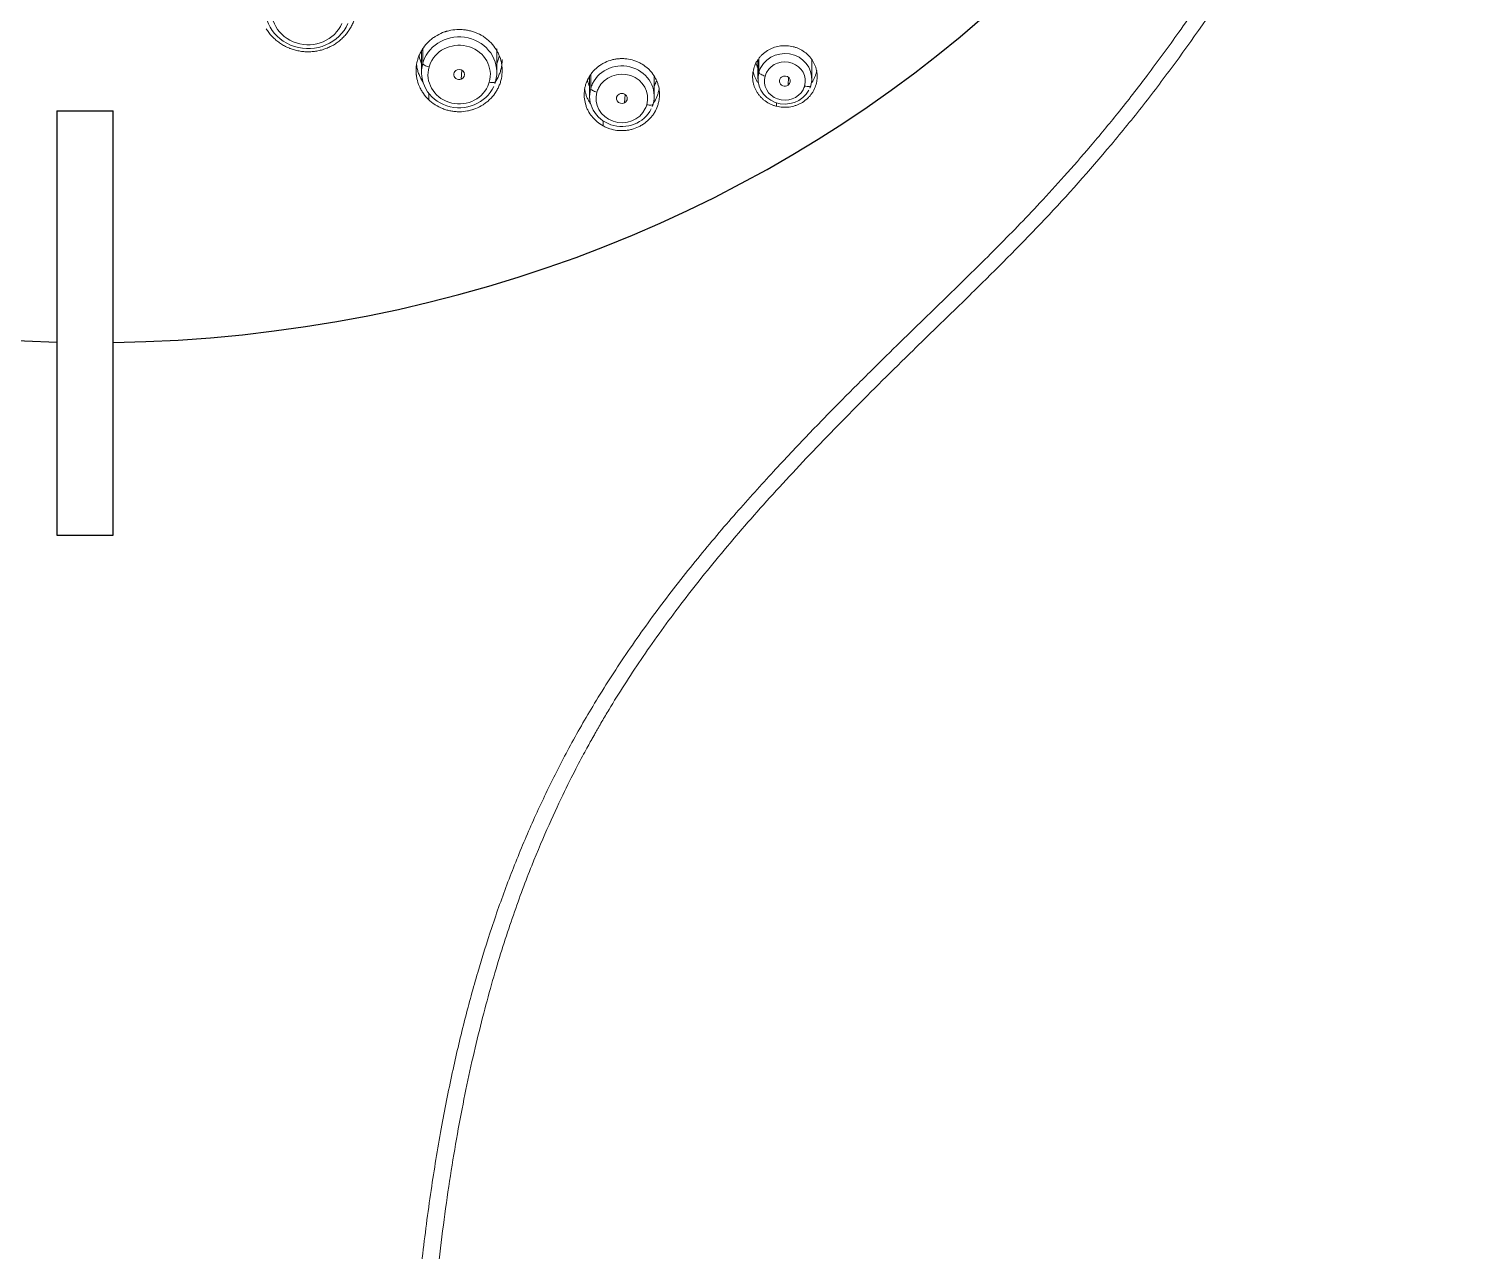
# Model space of a CAD drawing. Extents: x 3349 to 5808, y -3 to 827.
# Drawn here: x 3865.8 to 3919.8, y 453.3 to 498.8 of the extents above; entities that cross this region are included whole.
import ezdxf

# ---------------------------------------------------------------- set-up
doc = ezdxf.new("R2010")
doc.units = 0
doc.header["$LTSCALE"] = 4
doc.header["$MEASUREMENT"] = 0
doc.layers.get('0').update_dxf_attribs({"linetype": 'CONTINUOUS'})
doc.layers.add('1', color=7, linetype='CONTINUOUS')

msp = doc.modelspace()

# ---------------------------------------------------------------- linework, layer by layer
at = {"ltscale": 0.5}
for p, q in [((3866.806, 495.72), (3866.806, 479.94)), ((3866.806, 495.72), (3868.894, 495.72)), ((3868.894, 479.94), (3868.894, 495.72)), ((3866.806, 479.94), (3868.894, 479.94))]:
    msp.add_line(p, q, dxfattribs=at)
at = {"color": 7, "ltscale": 0.5}
msp.add_ellipse((3868.108, 529.628), major_axis=(-47.422, 0), ratio=0.896694, start_param=1.587359, end_param=7.826525, dxfattribs=at)
at = {"layer": '1', "color": 7, "linetype": 'Continuous', "lineweight": 18}
for p, q in [((3880.36, 497.924), (3880.36, 497.153)), ((3883.16, 497.153), (3883.16, 498.028)), ((3892.872, 497.607), (3892.872, 496.912)), ((3894.872, 496.912), (3894.872, 497.621)), ((3886.611, 496.978), (3886.611, 496.265)), ((3889.011, 496.265), (3889.011, 496.981))]:
    msp.add_line(p, q, dxfattribs=at)
at = {"layer": '1', "color": 7, "linetype": 'Continuous', "lineweight": 13}
for p, q in [((3880.408, 498.033), (3880.408, 497.493)), ((3881.86, 497.234), (3881.837, 496.897)), ((3892.906, 497.65), (3892.906, 497.155)), ((3886.651, 497.055), (3886.651, 496.557)), ((3894.003, 496.972), (3893.993, 496.681)), ((3880.629, 496.378), (3880.629, 496.135)), ((3887.933, 496.332), (3887.911, 496.02)), ((3893.561, 496.019), (3893.561, 495.89)), ((3887.111, 495.349), (3887.111, 495.163))]:
    msp.add_line(p, q, dxfattribs=at)
at = {"layer": '1', "color": 7, "linetype": 'Continuous', "lineweight": 18}
for centre, major_axis, ratio, start_param, end_param in [((3876.145, 499.538), (-1.6, 0), 0.939693, 6.021386, 9.035007), ((3881.76, 497.153), (-1.4, 0), 0.939693, 2.879793, 5.875133), ((3881.76, 498.028), (1.52, 0), 0.939693, 5.883189, 6.095246), ((3893.872, 496.912), (-1, 0), 0.939693, 2.879793, 5.816631), ((3881.76, 497.153), (-1.4, 0), 0.939693, 6.021386, 9.016725), ((3881.76, 498.028), (1.52, 0), 0.939693, 3.332559, 3.541622), ((3881.76, 497.071), (-0.2, 0), 0.939794, 5.105793, 8.247386), ((3881.76, 497.071), (-0.2, 0), 0.939794, 1.964201, 5.105793), ((3887.811, 496.265), (-1.2, 0), 0.939693, 2.879793, 5.850757), ((3893.872, 497.788), (1.123, 0), 0.939693, 3.399988, 3.614353), ((3887.811, 497.14), (1.32, 0), 0.939693, 3.377245, 3.571336), ((3887.811, 497.14), (1.32, 0), 0.939693, 5.853458, 6.021386), ((3893.872, 496.912), (-1, 0), 0.939693, 6.021386, 8.958224), ((3893.871, 496.83), (-0.2, 0.001), 0.939839, 5.371482, 8.513075), ((3893.871, 496.83), (-0.2, 0.001), 0.939839, 2.22989, 5.371482), ((3887.811, 496.265), (-1.2, 0), 0.939693, 6.021386, 8.99235), ((3887.81, 496.183), (-0.2, 0), 0.939854, 5.238228, 8.37982), ((3887.81, 496.183), (-0.2, 0), 0.939854, 2.096635, 5.238228)]:
    msp.add_ellipse(centre, major_axis=major_axis, ratio=ratio, start_param=start_param, end_param=end_param, dxfattribs=at)
at = {"layer": '1', "color": 7, "linetype": 'Continuous', "lineweight": 13}
for centre, major_axis, ratio, start_param, end_param in [((3876.145, 499.456), (-1.36, 0), 0.939693, 6.021386, 9.035007), ((3881.76, 497.071), (-1.16, 0), 0.939693, 2.879793, 5.875133), ((3881.76, 497.153), (-1.4, 0), 0.939693, 5.875133, 6.021386), ((3880.64, 497.435), (-0.231, 0.066), 0.330366, 0.093925, 1.664722), ((3881.76, 497.071), (-1.16, 0), 0.939693, 6.021386, 9.016725), ((3881.76, 497.071), (-1.16, 0), 0.939693, 5.875133, 6.021386), ((3893.872, 496.912), (-1, 0), 0.939693, 5.816631, 6.021386), ((3893.872, 496.83), (-0.76, 0), 0.939693, 2.879793, 5.816631), ((3881.76, 497.071), (-1.16, 0), 0.939693, 2.73354, 2.879793), ((3882.881, 496.871), (0.231, -0.066), 0.330366, 4.806314, 6.377111), ((3887.811, 496.265), (-1.2, 0), 0.939693, 5.850757, 6.021386), ((3887.811, 496.183), (-0.96, 0), 0.939693, 2.879793, 5.850757), ((3893.138, 497.097), (-0.231, 0.066), 0.330366, 0.093925, 1.664722), ((3893.872, 496.83), (-0.76, 0), 0.939693, 6.021386, 8.958224), ((3893.872, 496.83), (-0.76, 0), 0.939693, 5.816631, 6.021386), ((3886.883, 496.498), (-0.231, 0.066), 0.330366, 0.093925, 1.664722), ((3887.811, 496.183), (-0.96, 0), 0.939693, 6.021386, 8.99235), ((3887.811, 496.183), (-0.96, 0), 0.939693, 5.850757, 6.021386), ((3893.872, 496.83), (-0.76, 0), 0.939693, 2.675039, 2.879793), ((3894.606, 496.727), (0.231, -0.066), 0.330366, 4.806314, 6.377111), ((3887.811, 496.183), (-0.96, 0), 0.939693, 2.709164, 2.879793), ((3888.738, 496.031), (0.231, -0.066), 0.330366, 4.806314, 6.377111)]:
    msp.add_ellipse(centre, major_axis=major_axis, ratio=ratio, start_param=start_param, end_param=end_param, dxfattribs=at)
at = {"layer": '1', "color": 7, "linetype": 'Continuous', "lineweight": 18}
for points, knots in [([(3867.787, 577.688), (3866.647, 577.688), (3865.515, 577.653), (3863.272, 577.515), (3862.162, 577.412), (3858.869, 577.008), (3856.725, 576.611), (3852.571, 575.59), (3850.561, 574.967), (3847.66, 573.886), (3846.713, 573.501), (3844.859, 572.687), (3843.952, 572.258), (3841.296, 570.908), (3839.611, 569.926), (3836.42, 567.83), (3834.915, 566.716), (3832.091, 564.386), (3830.771, 563.17), (3828.317, 560.663), (3827.183, 559.372), (3825.096, 556.742), (3824.143, 555.404), (3822.412, 552.702), (3821.632, 551.339), (3820.237, 548.61), (3819.622, 547.243), (3818.545, 544.523), (3818.083, 543.17), (3817.299, 540.493), (3816.978, 539.169), (3816.461, 536.563), (3816.264, 535.281), (3815.98, 532.77), (3815.892, 531.541), (3815.811, 529.142), (3815.818, 527.973), (3815.916, 525.699), (3816.007, 524.595), (3816.256, 522.458), (3816.414, 521.425), (3816.785, 519.431), (3816.998, 518.47), (3817.466, 516.623), (3817.722, 515.737), (3818.261, 514.038), (3818.545, 513.225), (3819.13, 511.673), (3819.431, 510.933), (3820.04, 509.523), (3820.348, 508.854), (3820.961, 507.583), (3821.267, 506.982), (3821.868, 505.845), (3822.163, 505.31), (3822.737, 504.302), (3823.015, 503.83), (3823.547, 502.945), (3823.802, 502.533), (3824.284, 501.767), (3824.511, 501.413), (3825.146, 500.434), (3825.509, 499.894), (3825.951, 499.247), (3826.081, 499.059), (3826.25, 498.816), (3826.302, 498.742), (3826.373, 498.641), (3826.407, 498.593), (3826.444, 498.541), (3826.461, 498.516), (3826.47, 498.504), (3826.474, 498.498), (3826.476, 498.495), (3826.477, 498.494), (3826.477, 498.493), (3826.478, 498.493), (3826.478, 498.492), (3826.478, 498.492), (3826.478, 498.492), (3826.478, 498.492), (3826.478, 498.492), (3827.078, 497.644), (3827.7, 496.803), (3828.999, 495.145), (3829.675, 494.328), (3830.726, 493.122), (3831.082, 492.724), (3831.807, 491.933), (3832.175, 491.541), (3833.296, 490.377), (3834.063, 489.615), (3835.223, 488.48), (3835.611, 488.103), (3836.388, 487.348), (3836.776, 486.97), (3837.939, 485.83), (3838.712, 485.064), (3840.242, 483.506), (3840.999, 482.715), (3842.486, 481.1), (3843.217, 480.275), (3844.636, 478.582), (3845.326, 477.714), (3846.647, 475.926), (3847.279, 475.006), (3848.171, 473.584), (3848.459, 473.103), (3849.014, 472.126), (3849.281, 471.631), (3850.053, 470.124), (3850.528, 469.093), (3851.177, 467.513), (3851.383, 466.981), (3851.774, 465.906), (3851.96, 465.363), (3852.487, 463.722), (3852.799, 462.61), (3853.355, 460.359), (3853.598, 459.219), (3854.023, 456.919), (3854.205, 455.759), (3854.521, 453.422), (3854.655, 452.245), (3854.885, 449.88), (3854.982, 448.691), (3855.086, 447.198), (3855.109, 446.862), (3855.131, 446.52), (3855.133, 446.478), (3855.134, 446.469), (3855.134, 446.464), (3855.135, 446.449), (3855.137, 446.42), (3855.144, 446.313), (3855.159, 446.059), (3855.211, 445.197), (3855.253, 444.404), (3855.346, 442.48), (3855.397, 432.158), (3855.485, 429.491), (3855.52, 428.132), (3855.58, 425.364), (3855.605, 423.955), (3855.646, 421.087), (3855.664, 419.628), (3855.695, 416.66), (3855.708, 415.152), (3855.73, 412.085), (3855.74, 410.527), (3855.749, 408.746), (3855.75, 408.523), (3855.751, 408.297), (3855.751, 408.269), (3855.751, 408.264), (3855.751, 408.262), (3855.751, 408.258), (3855.751, 408.249), (3855.751, 408.224), (3855.752, 408.14), (3855.753, 407.942), (3855.756, 407.275), (3855.758, 406.676), (3855.764, 405.252), (3855.767, 404.322), (3855.775, 401.586), (3855.779, 399.837), (3855.785, 396.489), (3855.787, 394.889), (3855.791, 390.315), (3855.792, 387.565), (3855.793, 382.663), (3855.793, 380.511), (3855.793, 378.658)], [0, 0, 0, 0, 0.007812, 0.007812, 0.015625, 0.015625, 0.03125, 0.03125, 0.046875, 0.046875, 0.054687, 0.054687, 0.0625, 0.0625, 0.078125, 0.078125, 0.09375, 0.09375, 0.109375, 0.109375, 0.125, 0.125, 0.140625, 0.140625, 0.15625, 0.15625, 0.171875, 0.171875, 0.1875, 0.1875, 0.203125, 0.203125, 0.21875, 0.21875, 0.234375, 0.234375, 0.25, 0.25, 0.265625, 0.265625, 0.28125, 0.28125, 0.296875, 0.296875, 0.3125, 0.3125, 0.328125, 0.328125, 0.34375, 0.34375, 0.359375, 0.359375, 0.375, 0.375, 0.390625, 0.390625, 0.40625, 0.40625, 0.421875, 0.421875, 0.4375, 0.4375, 0.46875, 0.46875, 0.484375, 0.484375, 0.492187, 0.492187, 0.496094, 0.498047, 0.499023, 0.499512, 0.499756, 0.499878, 0.499939, 0.499969, 0.499985, 0.499992, 0.499996, 0.499998, 0.499998, 0.5, 0.5, 0.515625, 0.515625, 0.53125, 0.53125, 0.539062, 0.539062, 0.546875, 0.546875, 0.5625, 0.5625, 0.570312, 0.570312, 0.578125, 0.578125, 0.59375, 0.59375, 0.609375, 0.609375, 0.625, 0.625, 0.640625, 0.640625, 0.65625, 0.65625, 0.664062, 0.664062, 0.671875, 0.671875, 0.6875, 0.6875, 0.695312, 0.695312, 0.703125, 0.703125, 0.71875, 0.71875, 0.734375, 0.734375, 0.75, 0.75, 0.765625, 0.765625, 0.78125, 0.78125, 0.785156, 0.785645, 0.785706, 0.785706, 0.785767, 0.785767, 0.785889, 0.786133, 0.787109, 0.789062, 0.796875, 0.796875, 0.8125, 0.8125, 0.828125, 0.828125, 0.84375, 0.84375, 0.859375, 0.859375, 0.875, 0.875, 0.890625, 0.890625, 0.892578, 0.892822, 0.892853, 0.892853, 0.892868, 0.892868, 0.892883, 0.892944, 0.893066, 0.893555, 0.894531, 0.898437, 0.898437, 0.90625, 0.90625, 0.921875, 0.921875, 0.9375, 0.9375, 0.96875, 0.96875, 1, 1, 1, 1]), ([(3867.787, 577.688), (3869.502, 577.688), (3871.193, 577.608), (3874.515, 577.302), (3876.146, 577.076), (3879.333, 576.491), (3880.891, 576.133), (3883.922, 575.297), (3885.396, 574.821), (3888.251, 573.765), (3889.632, 573.185), (3892.297, 571.937), (3893.58, 571.269), (3896.045, 569.858), (3897.227, 569.116), (3899.488, 567.571), (3900.566, 566.768), (3902.62, 565.114), (3903.595, 564.264), (3905.444, 562.528), (3906.318, 561.642), (3907.966, 559.846), (3908.74, 558.936), (3910.192, 557.102), (3910.87, 556.178), (3912.136, 554.326), (3912.723, 553.398), (3913.812, 551.548), (3914.314, 550.625), (3915.697, 547.875), (3916.459, 546.066), (3917.71, 542.54), (3918.2, 540.822), (3918.768, 538.337), (3918.929, 537.524), (3919.204, 535.934), (3919.317, 535.158), (3919.501, 533.645), (3919.571, 532.909), (3919.677, 531.481), (3919.711, 530.788), (3919.75, 529.449), (3919.754, 528.802), (3919.737, 527.556), (3919.716, 526.955), (3919.624, 525.222), (3919.524, 524.157), (3919.281, 522.2), (3919.138, 521.309), (3918.841, 519.697), (3918.686, 518.977), (3918.463, 518.023), (3918.389, 517.726), (3918.283, 517.311), (3918.231, 517.112), (3918.173, 516.893), (3918.144, 516.787), (3918.13, 516.735), (3918.123, 516.709), (3918.119, 516.696), (3918.117, 516.689), (3918.117, 516.686), (3918.116, 516.685), (3918.116, 516.684), (3918.116, 516.683), (3918.116, 516.683), (3918.116, 516.683), (3918.116, 516.683), (3918.116, 516.683), (3917.701, 515.17), (3917.216, 513.701), (3916.135, 510.864), (3915.54, 509.496), (3914.583, 507.517), (3914.253, 506.87), (3913.574, 505.598), (3913.226, 504.974), (3912.159, 503.134), (3911.421, 501.952), (3909.922, 499.663), (3909.16, 498.559), (3907.993, 496.969), (3907.6, 496.451), (3906.805, 495.438), (3906.404, 494.943), (3905.189, 493.493), (3904.367, 492.572), (3902.713, 490.816), (3901.88, 489.982), (3900.649, 488.772), (3900.242, 488.376), (3899.437, 487.594), (3899.04, 487.208), (3897.866, 486.061), (3897.109, 485.312), (3895.654, 483.839), (3894.955, 483.115), (3893.621, 481.688), (3892.986, 480.986), (3891.784, 479.603), (3891.218, 478.922), (3890.154, 477.584), (3889.657, 476.926), (3888.73, 475.635), (3888.301, 475.001), (3887.706, 474.072), (3887.516, 473.766), (3887.242, 473.311), (3887.153, 473.161), (3887.022, 472.937), (3886.957, 472.825), (3886.883, 472.695), (3886.846, 472.63), (3886.828, 472.598), (3886.819, 472.582), (3886.814, 472.574), (3886.812, 472.57), (3886.811, 472.568), (3886.81, 472.567), (3886.81, 472.566), (3886.81, 472.566), (3886.809, 472.566), (3886.807, 472.562), (3886.781, 472.515), (3886.68, 472.335), (3886.605, 472.201), (3886.411, 471.845), (3886.292, 471.623), (3886.013, 471.086), (3885.853, 470.772), (3885.501, 470.049), (3885.308, 469.639), (3884.899, 468.722), (3884.682, 468.213), (3884.235, 467.094), (3884.006, 466.484), (3883.546, 465.157), (3883.315, 464.442), (3882.863, 462.905), (3882.642, 462.083), (3882.221, 460.335), (3882.02, 459.409), (3881.646, 457.448), (3881.473, 456.413), (3881.158, 454.235), (3881.016, 453.091), (3880.763, 450.695), (3880.653, 449.444), (3880.459, 446.838), (3880.377, 445.484), (3880.237, 442.674), (3880.178, 432.206), (3880.106, 429.948), (3880.084, 429.183), (3880.054, 428.017), (3880.044, 427.625), (3880.031, 427.032), (3880.024, 426.734), (3880.017, 426.385), (3880.013, 426.21), (3880.012, 426.123), (3880.011, 426.079), (3880.01, 426.057), (3880.01, 426.046), (3880.01, 426.04), (3880.01, 426.038), (3880.01, 426.036), (3880.01, 426.036), (3880.01, 426.035), (3880.01, 426.035), (3879.99, 425.043), (3879.97, 423.928), (3879.943, 422.074), (3879.934, 421.426), (3879.917, 420.071), (3879.909, 419.363), (3879.893, 417.887), (3879.885, 417.118), (3879.871, 415.518), (3879.864, 414.686), (3879.845, 412.095), (3879.833, 410.239), (3879.814, 406.286), (3879.807, 404.187), (3879.795, 399.741), (3879.791, 397.393), (3879.787, 393.692), (3879.786, 392.429), (3879.784, 389.84), (3879.783, 388.515), (3879.782, 384.449), (3879.782, 381.615), (3879.782, 378.658)], [0, 0, 0, 0, 0.0125, 0.0125, 0.025, 0.025, 0.0375, 0.0375, 0.05, 0.05, 0.0625, 0.0625, 0.075, 0.075, 0.0875, 0.0875, 0.1, 0.1, 0.1125, 0.1125, 0.125, 0.125, 0.1375, 0.1375, 0.15, 0.15, 0.1625, 0.1625, 0.175, 0.175, 0.2, 0.2, 0.225, 0.225, 0.2375, 0.2375, 0.25, 0.25, 0.2625, 0.2625, 0.275, 0.275, 0.2875, 0.2875, 0.3, 0.3, 0.325, 0.325, 0.35, 0.35, 0.375, 0.375, 0.3875, 0.3875, 0.39375, 0.396875, 0.398437, 0.399219, 0.399609, 0.399805, 0.399902, 0.399951, 0.399976, 0.399988, 0.399994, 0.399997, 0.399998, 0.399998, 0.4, 0.4, 0.4125, 0.4125, 0.425, 0.425, 0.43125, 0.43125, 0.4375, 0.4375, 0.45, 0.45, 0.4625, 0.4625, 0.46875, 0.46875, 0.475, 0.475, 0.4875, 0.4875, 0.5, 0.5, 0.50625, 0.50625, 0.5125, 0.5125, 0.525, 0.525, 0.5375, 0.5375, 0.55, 0.55, 0.5625, 0.5625, 0.575, 0.575, 0.5875, 0.5875, 0.59375, 0.59375, 0.596875, 0.596875, 0.598437, 0.599219, 0.599609, 0.599805, 0.599902, 0.599951, 0.599976, 0.599988, 0.599994, 0.599997, 0.599997, 0.6, 0.6, 0.6125, 0.6125, 0.625, 0.625, 0.6375, 0.6375, 0.65, 0.65, 0.6625, 0.6625, 0.675, 0.675, 0.6875, 0.6875, 0.7, 0.7, 0.7125, 0.7125, 0.725, 0.725, 0.7375, 0.7375, 0.75, 0.75, 0.7625, 0.7625, 0.775, 0.775, 0.7875, 0.7875, 0.79375, 0.79375, 0.796875, 0.796875, 0.798437, 0.799219, 0.799609, 0.799805, 0.799902, 0.799951, 0.799976, 0.799988, 0.799994, 0.799997, 0.799998, 0.799998, 0.8, 0.8, 0.825, 0.825, 0.8375, 0.8375, 0.85, 0.85, 0.8625, 0.8625, 0.875, 0.875, 0.9, 0.9, 0.925, 0.925, 0.95, 0.95, 0.9625, 0.9625, 0.975, 0.975, 1, 1, 1, 1]), ([(3874.586, 498.775), (3874.616, 498.726), (3874.68, 498.631), (3874.789, 498.5), (3874.871, 498.419), (3874.936, 498.362), (3874.958, 498.343), (3875.003, 498.306), (3875.026, 498.288), (3875.096, 498.237), (3875.193, 498.173), (3875.295, 498.119), (3875.374, 498.082), (3875.415, 498.064), (3875.456, 498.048), (3875.483, 498.037), (3875.497, 498.032), (3875.566, 498.007), (3875.679, 497.973), (3875.851, 497.937), (3875.967, 497.924), (3876.056, 497.919), (3876.086, 497.918), (3876.145, 497.917), (3876.175, 497.917), (3876.263, 497.92), (3876.38, 497.929), (3876.496, 497.949), (3876.582, 497.969), (3876.61, 497.976), (3876.667, 497.991), (3876.696, 498), (3876.78, 498.027), (3876.889, 498.069), (3877.046, 498.145), (3877.145, 498.206), (3877.217, 498.256), (3877.241, 498.273), (3877.287, 498.308), (3877.31, 498.326), (3877.376, 498.382), (3877.46, 498.46), (3877.536, 498.545), (3877.59, 498.612), (3877.608, 498.635), (3877.633, 498.67), (3877.641, 498.682), (3877.658, 498.705), (3877.698, 498.765), (3877.762, 498.875), (3877.832, 499.029), (3877.868, 499.136), (3877.891, 499.218), (3877.898, 499.246), (3877.911, 499.301), (3877.916, 499.328), (3877.93, 499.411), (3877.944, 499.522), (3877.946, 499.634), (3877.943, 499.718), (3877.941, 499.746), (3877.937, 499.803), (3877.933, 499.831), (3877.922, 499.914), (3877.901, 500.024), (3877.869, 500.132), (3877.841, 500.211), (3877.831, 500.238), (3877.809, 500.29), (3877.797, 500.316), (3877.761, 500.393), (3877.733, 500.443), (3877.704, 500.492)], [0, 0, 0, 0, 0.03125, 0.0625, 0.09375, 0.09375, 0.109375, 0.109375, 0.125, 0.125, 0.15625, 0.1875, 0.1875, 0.203125, 0.210937, 0.210937, 0.21875, 0.21875, 0.25, 0.28125, 0.3125, 0.3125, 0.328125, 0.328125, 0.34375, 0.34375, 0.375, 0.40625, 0.40625, 0.421875, 0.421875, 0.4375, 0.4375, 0.46875, 0.5, 0.53125, 0.53125, 0.546875, 0.546875, 0.5625, 0.5625, 0.59375, 0.625, 0.625, 0.640625, 0.640625, 0.648437, 0.648437, 0.65625, 0.6875, 0.71875, 0.75, 0.75, 0.765625, 0.765625, 0.78125, 0.78125, 0.8125, 0.84375, 0.84375, 0.859375, 0.859375, 0.875, 0.875, 0.90625, 0.9375, 0.9375, 0.953125, 0.953125, 0.96875, 0.96875, 1, 1, 1, 1]), ([(3880.629, 496.135), (3880.554, 496.206), (3880.488, 496.283), (3880.401, 496.408), (3880.374, 496.451), (3880.337, 496.517), (3880.325, 496.54), (3880.303, 496.585), (3880.292, 496.608), (3880.242, 496.724), (3880.212, 496.819), (3880.186, 496.942), (3880.179, 496.979), (3880.174, 497.016), (3880.171, 497.041), (3880.169, 497.054), (3880.163, 497.116), (3880.16, 497.166), (3880.16, 497.316), (3880.17, 497.415), (3880.196, 497.538), (3880.202, 497.563), (3880.214, 497.612), (3880.221, 497.636), (3880.244, 497.708), (3880.279, 497.802), (3880.324, 497.892), (3880.361, 497.958), (3880.373, 497.98), (3880.4, 498.023), (3880.415, 498.044), (3880.488, 498.149), (3880.554, 498.226), (3880.664, 498.332), (3880.703, 498.365), (3880.764, 498.413), (3880.785, 498.429), (3880.827, 498.459), (3880.849, 498.473), (3880.957, 498.543), (3881.049, 498.59), (3881.17, 498.638), (3881.195, 498.647), (3881.232, 498.66), (3881.244, 498.664), (3881.269, 498.672), (3881.332, 498.691), (3881.396, 498.706), (3881.549, 498.736), (3881.653, 498.746), (3881.785, 498.746), (3881.811, 498.746), (3881.864, 498.743), (3881.89, 498.742), (3881.968, 498.734), (3882.071, 498.72), (3882.173, 498.696), (3882.248, 498.675), (3882.273, 498.667), (3882.323, 498.65), (3882.347, 498.641), (3882.469, 498.593), (3882.561, 498.547), (3882.669, 498.478), (3882.691, 498.463), (3882.733, 498.434), (3882.754, 498.418), (3882.815, 498.37), (3882.854, 498.337), (3882.892, 498.301)], [0, 0, 0, 0, 0.0625, 0.0625, 0.09375, 0.09375, 0.109375, 0.109375, 0.125, 0.125, 0.1875, 0.1875, 0.203125, 0.210937, 0.210937, 0.21875, 0.21875, 0.25, 0.25, 0.3125, 0.3125, 0.328125, 0.328125, 0.34375, 0.34375, 0.375, 0.40625, 0.40625, 0.421875, 0.421875, 0.4375, 0.4375, 0.5, 0.5, 0.53125, 0.53125, 0.546875, 0.546875, 0.5625, 0.5625, 0.625, 0.625, 0.640625, 0.640625, 0.648437, 0.648437, 0.65625, 0.6875, 0.6875, 0.75, 0.75, 0.765625, 0.765625, 0.78125, 0.78125, 0.8125, 0.84375, 0.84375, 0.859375, 0.859375, 0.875, 0.875, 0.9375, 0.9375, 0.953125, 0.953125, 0.96875, 0.96875, 1, 1, 1, 1]), ([(3882.892, 498.301), (3882.966, 498.23), (3883.033, 498.153), (3883.119, 498.029), (3883.146, 497.986), (3883.183, 497.92), (3883.195, 497.897), (3883.218, 497.852), (3883.229, 497.829), (3883.279, 497.713), (3883.309, 497.618), (3883.334, 497.496), (3883.341, 497.459), (3883.347, 497.422), (3883.35, 497.397), (3883.351, 497.384), (3883.358, 497.321), (3883.36, 497.271), (3883.36, 497.122), (3883.35, 497.023), (3883.325, 496.899), (3883.319, 496.875), (3883.306, 496.826), (3883.299, 496.802), (3883.276, 496.73), (3883.241, 496.636), (3883.197, 496.545), (3883.16, 496.479), (3883.147, 496.457), (3883.12, 496.414), (3883.106, 496.393), (3883.033, 496.288), (3882.967, 496.21), (3882.856, 496.104), (3882.817, 496.07), (3882.756, 496.022), (3882.736, 496.007), (3882.693, 495.976), (3882.672, 495.962), (3882.563, 495.892), (3882.471, 495.845), (3882.35, 495.796), (3882.326, 495.787), (3882.289, 495.774), (3882.276, 495.77), (3882.251, 495.762), (3882.188, 495.743), (3882.125, 495.728), (3881.971, 495.698), (3881.868, 495.688), (3881.736, 495.687), (3881.709, 495.688), (3881.657, 495.69), (3881.631, 495.692), (3881.552, 495.699), (3881.449, 495.714), (3881.348, 495.738), (3881.272, 495.759), (3881.247, 495.767), (3881.198, 495.784), (3881.173, 495.793), (3881.052, 495.841), (3880.96, 495.888), (3880.851, 495.957), (3880.83, 495.972), (3880.787, 496.002), (3880.767, 496.017), (3880.705, 496.065), (3880.666, 496.099), (3880.629, 496.135)], [0, 0, 0, 0, 0.0625, 0.0625, 0.09375, 0.09375, 0.109375, 0.109375, 0.125, 0.125, 0.1875, 0.1875, 0.203125, 0.210937, 0.210937, 0.21875, 0.21875, 0.25, 0.25, 0.3125, 0.3125, 0.328125, 0.328125, 0.34375, 0.34375, 0.375, 0.40625, 0.40625, 0.421875, 0.421875, 0.4375, 0.4375, 0.5, 0.5, 0.53125, 0.53125, 0.546875, 0.546875, 0.5625, 0.5625, 0.625, 0.625, 0.640625, 0.640625, 0.648438, 0.648438, 0.65625, 0.6875, 0.6875, 0.75, 0.75, 0.765625, 0.765625, 0.78125, 0.78125, 0.8125, 0.84375, 0.84375, 0.859375, 0.859375, 0.875, 0.875, 0.9375, 0.9375, 0.953125, 0.953125, 0.96875, 0.96875, 1, 1, 1, 1]), ([(3894.182, 498.106), (3894.106, 498.125), (3894.028, 498.137), (3893.911, 498.144), (3893.872, 498.145), (3893.813, 498.143), (3893.793, 498.142), (3893.754, 498.139), (3893.734, 498.137), (3893.637, 498.124), (3893.56, 498.107), (3893.468, 498.077), (3893.449, 498.07), (3893.412, 498.056), (3893.394, 498.049), (3893.34, 498.025), (3893.305, 498.008), (3893.204, 497.952), (3893.14, 497.908), (3893.066, 497.846), (3893.051, 497.833), (3893.023, 497.807), (3893.009, 497.793), (3892.969, 497.752), (3892.918, 497.695), (3892.874, 497.634), (3892.843, 497.586), (3892.833, 497.57), (3892.813, 497.537), (3892.804, 497.52), (3892.761, 497.436), (3892.733, 497.366), (3892.703, 497.257), (3892.694, 497.221), (3892.685, 497.165), (3892.682, 497.146), (3892.677, 497.109), (3892.676, 497.09), (3892.669, 496.997), (3892.672, 496.922), (3892.684, 496.829), (3892.687, 496.81), (3892.694, 496.773), (3892.698, 496.755), (3892.712, 496.7), (3892.723, 496.664), (3892.76, 496.558), (3892.792, 496.49), (3892.842, 496.408), (3892.852, 496.392), (3892.873, 496.36), (3892.907, 496.314), (3892.967, 496.24), (3893.022, 496.187), (3893.079, 496.135), (3893.109, 496.111), (3893.203, 496.042), (3893.269, 496.003), (3893.375, 495.953), (3893.411, 495.938), (3893.485, 495.912), (3893.523, 495.9), (3893.561, 495.89)], [0, 0, 0, 0, 0.0625, 0.0625, 0.09375, 0.09375, 0.109375, 0.109375, 0.125, 0.125, 0.1875, 0.1875, 0.203125, 0.203125, 0.21875, 0.21875, 0.25, 0.25, 0.3125, 0.3125, 0.328125, 0.328125, 0.34375, 0.34375, 0.375, 0.40625, 0.40625, 0.421875, 0.421875, 0.4375, 0.4375, 0.5, 0.5, 0.53125, 0.53125, 0.546875, 0.546875, 0.5625, 0.5625, 0.625, 0.625, 0.640625, 0.640625, 0.65625, 0.65625, 0.6875, 0.6875, 0.75, 0.75, 0.765625, 0.765625, 0.78125, 0.8125, 0.84375, 0.84375, 0.875, 0.875, 0.9375, 0.9375, 0.96875, 0.96875, 1, 1, 1, 1]), ([(3893.561, 495.89), (3893.638, 495.871), (3893.715, 495.859), (3893.832, 495.852), (3893.871, 495.852), (3893.93, 495.854), (3893.95, 495.855), (3893.99, 495.858), (3894.009, 495.86), (3894.107, 495.873), (3894.183, 495.89), (3894.276, 495.92), (3894.294, 495.927), (3894.331, 495.941), (3894.349, 495.948), (3894.403, 495.972), (3894.438, 495.989), (3894.54, 496.046), (3894.603, 496.089), (3894.678, 496.152), (3894.692, 496.165), (3894.721, 496.191), (3894.734, 496.204), (3894.775, 496.246), (3894.825, 496.303), (3894.87, 496.364), (3894.901, 496.412), (3894.911, 496.428), (3894.93, 496.461), (3894.939, 496.478), (3894.983, 496.563), (3895.01, 496.633), (3895.041, 496.741), (3895.049, 496.778), (3895.059, 496.834), (3895.062, 496.853), (3895.066, 496.89), (3895.068, 496.909), (3895.074, 497.002), (3895.072, 497.077), (3895.059, 497.17), (3895.056, 497.188), (3895.049, 497.225), (3895.045, 497.244), (3895.032, 497.299), (3895.021, 497.335), (3894.983, 497.44), (3894.951, 497.508), (3894.902, 497.59), (3894.891, 497.606), (3894.87, 497.638), (3894.837, 497.684), (3894.776, 497.757), (3894.722, 497.811), (3894.664, 497.862), (3894.634, 497.886), (3894.54, 497.955), (3894.474, 497.994), (3894.386, 498.035), (3894.368, 498.043), (3894.332, 498.058), (3894.314, 498.065), (3894.258, 498.085), (3894.221, 498.096), (3894.182, 498.106)], [0, 0, 0, 0, 0.0625, 0.0625, 0.09375, 0.09375, 0.109375, 0.109375, 0.125, 0.125, 0.1875, 0.1875, 0.203125, 0.203125, 0.21875, 0.21875, 0.25, 0.25, 0.3125, 0.3125, 0.328125, 0.328125, 0.34375, 0.34375, 0.375, 0.40625, 0.40625, 0.421875, 0.421875, 0.4375, 0.4375, 0.5, 0.5, 0.53125, 0.53125, 0.546875, 0.546875, 0.5625, 0.5625, 0.625, 0.625, 0.640625, 0.640625, 0.65625, 0.65625, 0.6875, 0.6875, 0.75, 0.75, 0.765625, 0.765625, 0.78125, 0.8125, 0.84375, 0.84375, 0.875, 0.875, 0.9375, 0.9375, 0.953125, 0.953125, 0.96875, 0.96875, 1, 1, 1, 1]), ([(3880.172, 497.442), (3880.177, 497.404), (3880.183, 497.366), (3880.201, 497.279), (3880.214, 497.23), (3880.236, 497.158), (3880.245, 497.134), (3880.262, 497.086), (3880.272, 497.063), (3880.317, 496.957), (3880.36, 496.878), (3880.41, 496.803)], [0, 0, 0, 0, 0.168628, 0.168628, 0.388626, 0.388626, 0.498625, 0.498625, 0.608624, 0.608624, 1, 1, 1, 1]), ([(3883.092, 496.781), (3883.15, 496.864), (3883.198, 496.952), (3883.248, 497.068), (3883.258, 497.091), (3883.276, 497.139), (3883.284, 497.163), (3883.307, 497.235), (3883.319, 497.284), (3883.34, 497.382), (3883.347, 497.431), (3883.355, 497.506), (3883.357, 497.531), (3883.36, 497.582), (3883.36, 497.607), (3883.36, 497.632)], [0, 0, 0, 0, 0.331745, 0.331745, 0.41533, 0.41533, 0.498914, 0.498914, 0.666082, 0.666082, 0.83325, 0.83325, 0.916834, 0.916834, 1, 1, 1, 1]), ([(3887.111, 495.163), (3887.03, 495.207), (3886.956, 495.258), (3886.853, 495.345), (3886.82, 495.375), (3886.773, 495.423), (3886.758, 495.439), (3886.728, 495.473), (3886.714, 495.49), (3886.644, 495.577), (3886.596, 495.651), (3886.545, 495.75), (3886.535, 495.769), (3886.517, 495.81), (3886.508, 495.83), (3886.484, 495.892), (3886.47, 495.934), (3886.435, 496.061), (3886.42, 496.147), (3886.412, 496.256), (3886.411, 496.279), (3886.41, 496.323), (3886.411, 496.345), (3886.413, 496.41), (3886.42, 496.497), (3886.436, 496.583), (3886.452, 496.647), (3886.458, 496.668), (3886.47, 496.711), (3886.477, 496.732), (3886.514, 496.836), (3886.552, 496.916), (3886.62, 497.029), (3886.645, 497.066), (3886.685, 497.12), (3886.699, 497.138), (3886.727, 497.172), (3886.742, 497.189), (3886.818, 497.272), (3886.884, 497.331), (3886.975, 497.398), (3886.993, 497.411), (3887.031, 497.436), (3887.051, 497.449), (3887.109, 497.484), (3887.149, 497.505), (3887.272, 497.563), (3887.357, 497.594), (3887.469, 497.623), (3887.491, 497.628), (3887.536, 497.638), (3887.559, 497.642), (3887.626, 497.653), (3887.717, 497.663), (3887.809, 497.665), (3887.877, 497.663), (3887.9, 497.662), (3887.947, 497.658), (3887.969, 497.656), (3888.083, 497.642), (3888.172, 497.622), (3888.281, 497.588), (3888.302, 497.58), (3888.345, 497.564), (3888.366, 497.556), (3888.429, 497.528), (3888.47, 497.508), (3888.511, 497.486)], [0, 0, 0, 0, 0.0625, 0.0625, 0.09375, 0.09375, 0.109375, 0.109375, 0.125, 0.125, 0.1875, 0.1875, 0.203125, 0.203125, 0.21875, 0.21875, 0.25, 0.25, 0.3125, 0.3125, 0.328125, 0.328125, 0.34375, 0.34375, 0.375, 0.40625, 0.40625, 0.421875, 0.421875, 0.4375, 0.4375, 0.5, 0.5, 0.53125, 0.53125, 0.546875, 0.546875, 0.5625, 0.5625, 0.625, 0.625, 0.640625, 0.640625, 0.65625, 0.65625, 0.6875, 0.6875, 0.75, 0.75, 0.765625, 0.765625, 0.78125, 0.78125, 0.8125, 0.84375, 0.84375, 0.859375, 0.859375, 0.875, 0.875, 0.9375, 0.9375, 0.953125, 0.953125, 0.96875, 0.96875, 1, 1, 1, 1]), ([(3888.511, 497.486), (3888.591, 497.442), (3888.665, 497.392), (3888.768, 497.306), (3888.801, 497.275), (3888.848, 497.227), (3888.863, 497.211), (3888.893, 497.177), (3888.908, 497.16), (3888.977, 497.074), (3889.025, 497), (3889.076, 496.902), (3889.086, 496.882), (3889.104, 496.842), (3889.113, 496.821), (3889.137, 496.759), (3889.151, 496.718), (3889.186, 496.591), (3889.201, 496.505), (3889.209, 496.395), (3889.21, 496.373), (3889.211, 496.329), (3889.211, 496.307), (3889.208, 496.242), (3889.201, 496.155), (3889.185, 496.069), (3889.169, 496.005), (3889.163, 495.983), (3889.151, 495.941), (3889.144, 495.92), (3889.107, 495.815), (3889.069, 495.736), (3889.001, 495.622), (3888.976, 495.585), (3888.936, 495.531), (3888.922, 495.513), (3888.893, 495.479), (3888.879, 495.462), (3888.803, 495.379), (3888.737, 495.319), (3888.646, 495.252), (3888.628, 495.239), (3888.59, 495.214), (3888.57, 495.201), (3888.512, 495.166), (3888.472, 495.145), (3888.349, 495.086), (3888.264, 495.055), (3888.152, 495.026), (3888.13, 495.021), (3888.085, 495.011), (3888.062, 495.007), (3887.995, 494.996), (3887.904, 494.986), (3887.813, 494.984), (3887.744, 494.986), (3887.721, 494.987), (3887.675, 494.991), (3887.652, 494.993), (3887.538, 495.007), (3887.449, 495.027), (3887.34, 495.061), (3887.319, 495.069), (3887.276, 495.085), (3887.255, 495.094), (3887.192, 495.121), (3887.151, 495.141), (3887.111, 495.163)], [0, 0, 0, 0, 0.0625, 0.0625, 0.09375, 0.09375, 0.109375, 0.109375, 0.125, 0.125, 0.1875, 0.1875, 0.203125, 0.203125, 0.21875, 0.21875, 0.25, 0.25, 0.3125, 0.3125, 0.328125, 0.328125, 0.34375, 0.34375, 0.375, 0.40625, 0.40625, 0.421875, 0.421875, 0.4375, 0.4375, 0.5, 0.5, 0.53125, 0.53125, 0.546875, 0.546875, 0.5625, 0.5625, 0.625, 0.625, 0.640625, 0.640625, 0.65625, 0.65625, 0.6875, 0.6875, 0.75, 0.75, 0.765625, 0.765625, 0.78125, 0.78125, 0.8125, 0.84375, 0.84375, 0.859375, 0.859375, 0.875, 0.875, 0.9375, 0.9375, 0.953125, 0.953125, 0.96875, 0.96875, 1, 1, 1, 1]), ([(3892.693, 497.19), (3892.696, 497.175), (3892.699, 497.16), (3892.712, 497.108), (3892.723, 497.072), (3892.76, 496.965), (3892.792, 496.897), (3892.842, 496.814), (3892.852, 496.798), (3892.872, 496.769), (3892.881, 496.755), (3892.891, 496.742)], [0, 0, 0, 0, 0.092747, 0.092747, 0.323747, 0.323747, 0.785748, 0.785748, 0.901248, 0.901248, 1, 1, 1, 1]), ([(3894.874, 496.78), (3894.88, 496.788), (3894.885, 496.797), (3894.901, 496.821), (3894.911, 496.837), (3894.93, 496.87), (3894.939, 496.887), (3894.965, 496.938), (3894.981, 496.973), (3895.008, 497.043), (3895.02, 497.079), (3895.04, 497.149), (3895.048, 497.184), (3895.054, 497.218)], [0, 0, 0, 0, 0.061373, 0.061373, 0.180775, 0.180775, 0.300178, 0.300178, 0.538984, 0.538984, 0.77779, 0.77779, 1, 1, 1, 1]), ([(3886.428, 496.521), (3886.435, 496.476), (3886.445, 496.43), (3886.464, 496.364), (3886.47, 496.343), (3886.485, 496.301), (3886.492, 496.28), (3886.516, 496.218), (3886.534, 496.178), (3886.575, 496.099), (3886.597, 496.061), (3886.633, 496.005), (3886.645, 495.987), (3886.658, 495.969)], [0, 0, 0, 0, 0.231777, 0.231777, 0.341885, 0.341885, 0.451993, 0.451993, 0.672208, 0.672208, 0.892424, 0.892424, 1, 1, 1, 1]), ([(3889.194, 496.536), (3889.189, 496.503), (3889.182, 496.47), (3889.169, 496.415), (3889.163, 496.394), (3889.151, 496.351), (3889.144, 496.33), (3889.107, 496.225), (3889.069, 496.145), (3889.014, 496.052), (3889.004, 496.036), (3888.994, 496.021)], [0, 0, 0, 0, 0.183576, 0.183576, 0.302936, 0.302936, 0.422297, 0.422297, 0.899738, 0.899738, 1, 1, 1, 1])]:
    msp.add_open_spline(points, degree=3, knots=knots, dxfattribs=at)
at = {"layer": '1', "color": 7, "linetype": 'Continuous', "lineweight": 13}
for points, knots in [([(3856.243, 378.657), (3856.244, 379.076), (3856.252, 381.175), (3856.263, 384.79), (3856.276, 389.37), (3856.285, 393.539), (3856.29, 397.344), (3856.293, 400.81), (3856.292, 403.96), (3856.288, 406.866), (3856.282, 409.65), (3856.272, 412.425), (3856.258, 415.229), (3856.24, 418.032), (3856.216, 420.829), (3856.185, 423.701), (3856.138, 426.779), (3856.065, 430.144), (3855.948, 442.769), (3855.768, 446.455), (3855.513, 449.996), (3855.185, 453.245), (3854.787, 456.167), (3854.327, 458.792), (3853.814, 461.149), (3853.262, 463.259), (3852.683, 465.152), (3852.076, 466.884), (3851.421, 468.532), (3850.696, 470.153), (3849.897, 471.749), (3849.031, 473.299), (3848.087, 474.822), (3847.026, 476.381), (3845.799, 478.03), (3844.402, 479.759), (3842.891, 481.494), (3841.363, 483.145), (3839.903, 484.653), (3838.553, 486.005), (3837.32, 487.217), (3836.199, 488.305), (3835.186, 489.289), (3834.272, 490.188), (3833.435, 491.027), (3832.645, 491.844), (3831.866, 492.678), (3831.067, 493.564), (3830.229, 494.533), (3829.346, 495.6), (3828.427, 496.77), (3827.474, 498.051), (3826.48, 499.46), (3825.431, 501.025), (3824.316, 502.772), (3823.142, 504.733), (3821.946, 506.915), (3820.809, 509.247), (3819.817, 511.573), (3819.017, 513.744), (3818.397, 515.693), (3817.922, 517.432), (3817.558, 518.988), (3817.281, 520.381), (3817.071, 521.631), (3816.911, 522.763), (3816.788, 523.81), (3816.693, 524.815), (3816.62, 525.831), (3816.567, 526.918), (3816.538, 528.124), (3816.545, 529.466), (3816.596, 530.887), (3816.691, 532.29), (3816.82, 533.604), (3816.974, 534.833), (3817.155, 536.029), (3817.373, 537.249), (3817.641, 538.54), (3817.974, 539.935), (3818.39, 541.453), (3818.908, 543.103), (3819.546, 544.888), (3820.332, 546.817), (3821.297, 548.901), (3822.484, 551.153), (3823.943, 553.58), (3825.735, 556.181), (3827.909, 558.912), (3830.445, 561.646), (3833.204, 564.194), (3835.985, 566.405), (3838.636, 568.238), (3841.105, 569.737), (3843.392, 570.968), (3845.505, 571.98), (3847.449, 572.811), (3849.233, 573.496), (3850.879, 574.065), (3852.406, 574.54), (3853.82, 574.936), (3855.123, 575.264), (3856.318, 575.536), (3857.414, 575.76), (3858.419, 575.945), (3859.34, 576.097), (3860.183, 576.222), (3860.955, 576.325), (3861.66, 576.409), (3862.305, 576.478), (3862.896, 576.535), (3863.437, 576.58), (3863.932, 576.618), (3864.386, 576.648), (3864.801, 576.672), (3865.18, 576.691), (3865.524, 576.707), (3865.837, 576.719), (3866.12, 576.728), (3866.377, 576.735), (3866.608, 576.741), (3866.815, 576.745), (3866.999, 576.748), (3867.166, 576.75), (3867.323, 576.751), (3867.478, 576.752), (3867.632, 576.753), (3867.735, 576.753), (3867.787, 576.753)], [0, 0, 0, 0, 0.005332, 0.026657, 0.045928, 0.063518, 0.079622, 0.09428, 0.107542, 0.119646, 0.131211, 0.142915, 0.154909, 0.166846, 0.178543, 0.190457, 0.203359, 0.217671, 0.233236, 0.249287, 0.264578, 0.278367, 0.2908, 0.302077, 0.312278, 0.321501, 0.329846, 0.3375, 0.344906, 0.35249, 0.3602, 0.367734, 0.375218, 0.383151, 0.391929, 0.401614, 0.411732, 0.421533, 0.43059, 0.438792, 0.446183, 0.452884, 0.458958, 0.464444, 0.469493, 0.474346, 0.479239, 0.484381, 0.489946, 0.496016, 0.502549, 0.509528, 0.51707, 0.525338, 0.53446, 0.544553, 0.555725, 0.567644, 0.579257, 0.589655, 0.598767, 0.606828, 0.613996, 0.620369, 0.626055, 0.631169, 0.635861, 0.640339, 0.644857, 0.64969, 0.655098, 0.661237, 0.667901, 0.67441, 0.680321, 0.685819, 0.691204, 0.696728, 0.702624, 0.709068, 0.716154, 0.723922, 0.732423, 0.741735, 0.751978, 0.7633, 0.77586, 0.789833, 0.805359, 0.822162, 0.839063, 0.854695, 0.868637, 0.881052, 0.892202, 0.902275, 0.911323, 0.919459, 0.926876, 0.933712, 0.93999, 0.945713, 0.950929, 0.955689, 0.960034, 0.964003, 0.967625, 0.970931, 0.973947, 0.976701, 0.979221, 0.981527, 0.983638, 0.98557, 0.987336, 0.988946, 0.99041, 0.991737, 0.992939, 0.994031, 0.995018, 0.995896, 0.996668, 0.997366, 0.998029, 0.998682, 0.999334, 1, 1, 1, 1]), ([(3867.787, 576.753), (3867.839, 576.753), (3867.944, 576.753), (3868.103, 576.752), (3868.262, 576.751), (3868.418, 576.75), (3868.572, 576.748), (3868.731, 576.745), (3868.896, 576.742), (3869.076, 576.738), (3869.273, 576.733), (3869.49, 576.727), (3869.728, 576.719), (3869.987, 576.709), (3870.268, 576.697), (3870.572, 576.683), (3870.903, 576.665), (3871.262, 576.643), (3871.65, 576.617), (3872.069, 576.586), (3872.522, 576.548), (3873.009, 576.504), (3873.534, 576.451), (3874.099, 576.388), (3874.708, 576.313), (3875.365, 576.226), (3876.072, 576.122), (3876.834, 575.999), (3877.656, 575.854), (3878.54, 575.684), (3879.492, 575.483), (3880.516, 575.248), (3881.615, 574.971), (3882.796, 574.646), (3884.064, 574.265), (3885.422, 573.819), (3886.87, 573.298), (3888.41, 572.692), (3890.046, 571.985), (3891.792, 571.157), (3893.662, 570.181), (3895.66, 569.029), (3897.784, 567.668), (3900.034, 566.058), (3902.409, 564.146), (3904.892, 561.871), (3907.403, 559.219), (3909.774, 556.288), (3911.836, 553.284), (3913.515, 550.406), (3914.835, 547.754), (3915.859, 545.344), (3916.652, 543.165), (3917.263, 541.197), (3917.735, 539.413), (3918.097, 537.793), (3918.372, 536.324), (3918.581, 534.986), (3918.74, 533.74), (3918.862, 532.525), (3918.954, 531.295), (3919.012, 530.061), (3919.036, 528.873), (3919.03, 527.757), (3918.998, 526.674), (3918.938, 525.542), (3918.839, 524.301), (3918.687, 522.917), (3918.468, 521.373), (3918.159, 519.649), (3917.73, 517.717), (3917.143, 515.551), (3916.354, 513.136), (3915.33, 510.51), (3914.08, 507.79), (3912.679, 505.149), (3911.238, 502.728), (3909.859, 500.585), (3908.581, 498.715), (3907.398, 497.094), (3906.296, 495.68), (3905.263, 494.432), (3904.294, 493.321), (3903.387, 492.329), (3902.537, 491.434), (3901.719, 490.602), (3900.9, 489.79), (3900.048, 488.956), (3899.133, 488.069), (3898.142, 487.106), (3897.075, 486.057), (3895.933, 484.915), (3894.71, 483.663), (3893.403, 482.278), (3892.022, 480.745), (3890.601, 479.067), (3889.197, 477.276), (3887.892, 475.442), (3886.752, 473.657), (3885.795, 471.97), (3884.974, 470.352), (3884.237, 468.727), (3883.566, 467.064), (3882.968, 465.379), (3882.437, 463.678), (3881.955, 461.916), (3881.508, 460.025), (3881.094, 457.952), (3880.717, 455.67), (3880.384, 453.151), (3880.099, 450.368), (3879.862, 447.29), (3879.675, 443.895), (3879.538, 431.207), (3879.447, 427.41), (3879.39, 423.727), (3879.354, 420.348), (3879.33, 417.295), (3879.312, 414.439), (3879.3, 411.634), (3879.291, 408.816), (3879.285, 406.009), (3879.283, 403.23), (3879.283, 400.422), (3879.285, 397.478), (3879.289, 394.309), (3879.296, 390.868), (3879.305, 387.133), (3879.317, 383.087), (3879.327, 380.227), (3879.332, 378.713), (3879.332, 378.657)], [0, 0, 0, 0, 0.000652, 0.001351, 0.002027, 0.002681, 0.003337, 0.004003, 0.0047, 0.005456, 0.006291, 0.007217, 0.008231, 0.009331, 0.010525, 0.011821, 0.013229, 0.014756, 0.016409, 0.018196, 0.020125, 0.022206, 0.024449, 0.026867, 0.029475, 0.032289, 0.035328, 0.038613, 0.042164, 0.046, 0.050143, 0.054618, 0.059453, 0.064678, 0.070327, 0.076442, 0.083041, 0.090126, 0.097747, 0.106024, 0.115093, 0.12505, 0.135948, 0.147904, 0.161128, 0.175856, 0.192149, 0.209311, 0.225825, 0.240677, 0.253868, 0.265569, 0.275924, 0.28514, 0.293416, 0.300895, 0.307628, 0.313673, 0.319253, 0.324676, 0.330244, 0.335991, 0.341447, 0.346374, 0.351136, 0.356165, 0.361752, 0.368024, 0.37503, 0.382884, 0.391747, 0.401791, 0.413192, 0.425973, 0.439671, 0.453283, 0.465884, 0.477132, 0.487063, 0.495827, 0.503618, 0.510657, 0.517089, 0.522923, 0.528213, 0.53318, 0.538088, 0.54317, 0.548617, 0.554558, 0.561003, 0.567918, 0.575388, 0.583565, 0.592466, 0.601958, 0.611845, 0.621704, 0.630856, 0.63899, 0.646527, 0.65407, 0.661791, 0.669425, 0.676878, 0.684504, 0.692688, 0.701621, 0.711397, 0.722122, 0.733928, 0.746962, 0.761371, 0.777149, 0.793696, 0.80965, 0.823969, 0.836642, 0.848461, 0.86026, 0.872292, 0.884267, 0.895929, 0.907611, 0.919945, 0.933324, 0.947874, 0.963666, 0.980768, 0.999279, 1, 1, 1, 1])]:
    msp.add_open_spline(points, degree=3, knots=knots, dxfattribs=at)
at = {"layer": '1', "color": 7, "linetype": 'Continuous', "lineweight": 18}
for points in [[(3883.088, 496.742), (3883.111, 496.805)], [(3894.803, 496.567), (3894.837, 496.661)], [(3888.94, 495.885), (3888.969, 495.965)]]:
    msp.add_open_spline(points, degree=1, dxfattribs=at)

doc.saveas('drawing.dxf')
